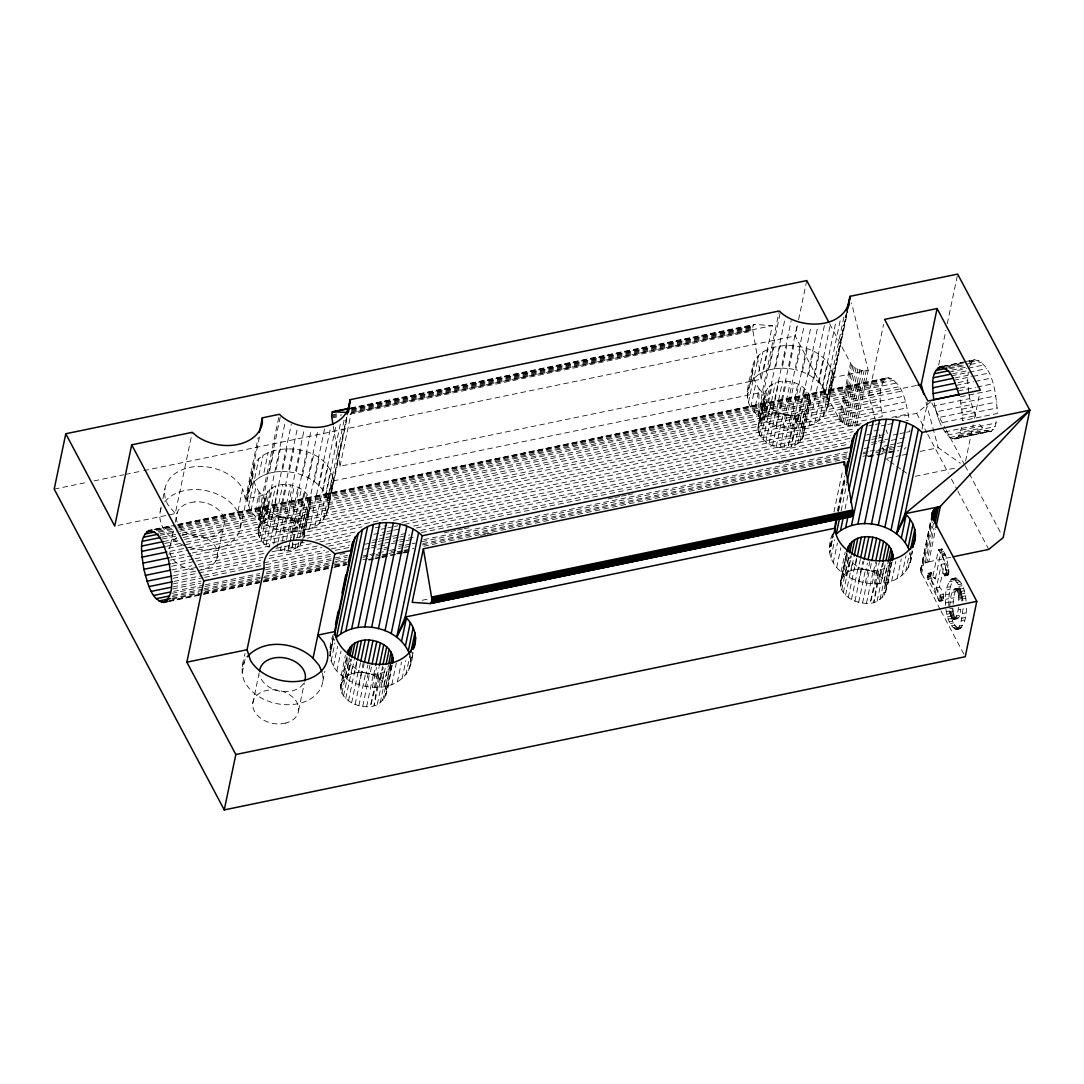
<?xml version="1.0" encoding="UTF-8"?>
<svg xmlns="http://www.w3.org/2000/svg" width="1084" height="1084" viewBox="0 0 1084 1084"><rect width="100%" height="100%" fill="white"/><g stroke="black" fill="none" stroke-linecap="round" stroke-linejoin="round"><path stroke-width="0.75" stroke-dasharray="5 3.75" d="M189.05 547.325A40.962 29.607 11.8 0 0 240.54 527.556L240.553 519.751L237.83 511.946L242.653 488.857A40.962 29.607 11.8 0 0 189.7 467.448A40.962 29.607 11.8 0 0 167.681 504.358L175.269 513.572L192.247 432.313M322.395 673.327A40.962 29.607 11.8 0 1 294.563 704.288A40.962 29.607 11.8 0 1 245.662 683.557C239.903 674.275 242.328 663.232 245.025 653.435M278.737 417.543L262.45 495.551L245.377 499.087L242.653 488.857M940.207 609.52L920.451 570.983L931.007 518.897M280.241 416.988L258.791 519.67L259.252 492.244C225.851 440.077 329.455 433.451 333.127 480.944C328.371 496.12 331.934 518.044 314.875 526.526C305.2 531.756 293.75 532.705 283.032 530.848C272.219 528.721 261.8 523.653 254.428 515.334C241.393 501.933 250.431 482.841 253.304 467.421M780.06 313.655L758.61 416.351L759.071 388.912C725.67 336.745 829.274 330.119 832.946 377.611C828.19 392.787 831.753 414.711 814.694 423.194C805.019 428.424 793.569 429.386 782.851 427.516C772.038 425.389 761.618 420.321 754.247 412.001C741.212 398.6 750.25 379.508 753.123 364.088M945.966 609.249C949.909 638.72 968.053 633.435 966.264 604.52M296.122 537.854L882.281 416.676C880.791 404.346 876.292 387.083 886.983 377.842C904.083 381.311 906.197 405.673 909.354 420.036L906.048 420.728M945.627 605.346C942.836 572.637 963.229 568.68 966.101 600.915L962.971 601.552C961.684 593.625 960.018 581.945 951.942 578.544M948.798 605.915C948.92 596.674 948.568 584.994 955.072 577.894M968.649 392.449L967.687 380.619L968.229 372.11M949.855 606.213C950.261 586.187 958.757 582.921 958.839 601.525L961.969 600.888C962.186 584.181 953.825 583.666 953.148 604.289M761.144 379.21L752.784 329.888L752.852 326.257L754.288 324.414L772.323 325.647L761.144 379.21L340.037 466.256L333.249 426.31M939.801 601.092L942.917 600.441L939.367 601.39L940.329 595.089L936.413 587.704L941.291 564.357L944.421 563.707C951.806 594.14 949.096 553.694 941.576 548.965L935.302 579.059L932.172 579.696L928.758 573.301L927.294 577.474L939.096 601.078C947.321 602.121 942.646 589.926 939.543 587.067L944.421 563.707M930.424 576.823L927.294 577.474L930.641 578.558L942.308 600.59L939.096 601.078L930.641 578.558L931.264 572.786L935.302 579.059L928.758 573.301L931.983 572.813L928.148 573.436L931.264 572.786M956.874 629.56C962.253 624.506 961.779 615.604 963.026 608.788L966.156 608.138M265.133 496.689C263.534 504.48 269.428 511.512 275.946 514.968L269.198 547.284C262.68 543.829 256.786 536.797 258.385 529.006L265.133 496.689C272.612 475.944 310.647 483.423 310.729 505.13L303.683 538.599M391.446 665.847C388.533 684.004 388.628 710.616 362.747 706.321C351.975 705.196 338.872 696.795 340.823 684.519L347.585 652.202M333.289 634.357C327.598 648.259 328.371 665.63 341.243 675.197C349.983 682.432 361.094 686.416 372.354 687.215C394.739 689.072 412.733 675.86 412.53 652.568M757.906 428.505L764.952 393.356C772.431 372.625 810.466 380.091 810.547 401.798L803.163 436.893C794.152 455.429 760.128 448.708 757.906 428.505L764.952 393.356M891.265 562.528C888.352 580.672 888.446 607.284 862.566 602.989C851.794 601.864 838.691 593.463 840.656 581.2L847.403 548.883M832.417 534.344C810.696 585.468 912.308 606.43 912.01 550.889M258.791 519.67L262.45 495.551L259.252 492.244L254.428 515.334M758.61 416.351L762.269 392.218L778.895 312.599M292.843 542.041L291.596 550.022L287.992 550.767L276.42 550.076L277.775 543.612M293.087 540.455L296.569 518.138C303.154 516.865 309.916 512.244 310.729 505.13M943.148 429.196L949.787 437.475L954.557 439.088L958.527 436.567L961.752 427.245M954.557 439.088L991.657 431.093L995.044 426.595L997.009 418.546M949.76 608.761L952.877 608.11L952.931 609.736L949.801 610.387C951.4 625.4 958.527 618.585 958.446 605.035M941.291 564.357C946.427 590.048 947.457 563.531 942.308 556.2L938.459 549.615L932.172 579.696M333.33 638.137L329.888 656.01L333.33 639.519M833.474 533.179L829.707 552.677L833.162 536.187M160.147 511.824L161.177 506.878M162.912 498.626L164.971 488.735M170.459 544.886L173.494 530.347M175.188 522.258L177.207 512.569M216.732 559.127L223.48 526.81M245.377 499.087L258.277 437.326M240.54 527.556L259.916 434.819M247.437 500.483L252.26 477.394M247.382 495.402L250.716 485.917L255.539 462.841M248.67 505.591L253.493 482.502M250.716 485.917L254.008 481.784L258.832 458.708M251.014 510.591L255.838 487.502M254.008 481.784L258.29 478.234L263.1 455.144M258.29 478.234L263.412 475.348L268.222 452.258M263.412 475.348L269.225 473.207L274.049 450.131M258.087 531.837L264.835 499.521M258.385 529.006L266.081 493.992M258.453 534.737L267.653 491.513M259.469 537.61L266.217 505.293M259.333 526.309L263.06 521.648L269.808 489.318M263.995 523.491L285.444 420.809M261.108 540.374L267.856 508.057M269.225 473.207L275.593 471.892L280.404 448.817M263.06 521.648L265.729 519.805L272.477 487.488M263.317 542.962L270.065 510.645M265.729 519.805L268.832 518.382L275.593 486.066M266.041 545.293L291.339 424.007M268.832 518.382L272.301 517.407L279.049 485.09M275.593 471.892L282.301 471.432L287.125 448.356M242.233 672.812L245.336 657.974M272.301 517.407L276.013 516.892L282.761 484.575M276.284 529.168L297.748 426.486M273.696 544.046L279.442 516.58L275.946 514.968M276.013 516.892L279.875 516.878L286.623 484.562M282.301 471.432L289.171 471.838L293.994 448.762M278.114 542L283.181 517.759L279.442 516.58M279.875 516.878L283.778 517.353L290.526 485.036M283.032 530.848L304.482 428.166M346.704 417.516L328.357 505.293C327.449 488.288 311.243 476.919 296 473.112L300.824 450.023M280.295 550.794L281.976 542.718M282.314 541.092L287.043 518.477L296.569 518.138L291.42 537.705M303.967 537.447C304.604 527.935 295.905 520.889 287.585 518.315L294.347 485.998M284.184 551.024L286.217 541.322M286.555 539.71L290.932 518.708M252.775 703.394L259.537 671.077M291.217 519.71L297.964 487.393M289.902 531.688L311.352 429.007M302.585 475.198L307.409 452.109M289.672 542.678L287.992 550.767L290.986 539.344M290.011 541.065L294.74 518.45M294.55 521.526L301.311 489.209M298.344 517.705L291.596 550.022L297.788 547.176L303.344 540.225M297.504 523.694L304.252 491.377M296.718 531.661L318.168 428.979M308.764 478.044L313.588 454.955M294.889 548.816L296.921 539.114M297.26 537.501L301.637 516.499M299.983 526.147L306.731 493.83M297.788 547.176L299.482 539.1M299.821 537.474L304.55 514.859M301.908 528.843L308.669 496.526M300.214 545.157L324.726 428.085M303.249 531.675L309.997 499.358M314.319 481.567L319.143 458.478M302.084 542.813L308.832 510.496M303.94 534.561L310.688 502.244M309.387 529.046L330.837 426.364M319.13 485.659L323.953 462.57M314.875 526.526L336.325 423.844M323.032 490.212L327.856 467.136M319.59 523.287L340.701 422.259M325.918 495.103L330.742 472.014M323.384 519.426L344.495 418.397M332.531 477.096L327.72 500.171L333.127 480.944L762.269 392.218L759.071 388.912L754.247 412.001M326.162 515.063L346.582 417.34M327.842 510.293L347.558 415.904M340.037 466.256L351.23 412.706L772.323 325.647M298.615 710.359L304.347 682.893M322.829 681.159L324.902 671.267M331.121 661.118L334.902 642.975M333.465 666.118L337.598 646.321M336.88 670.847L341.013 651.064M341.243 675.197L345.376 655.413M340.539 687.364L347.286 655.048M340.904 690.264L348.072 656.728M341.921 693.137L348.669 660.82L347.652 657.947M340.823 684.519L345.498 677.161L349.549 657.771M346.446 679.018L350.579 659.235M343.547 695.901L350.308 663.584L348.669 660.82M345.498 677.161L348.181 675.332L351.555 659.167M345.769 698.489L352.517 666.172L350.308 663.584M348.181 675.332L351.284 673.909L354.319 659.357M348.492 700.806L356.812 660.779M351.284 673.909L354.753 672.92L357.11 661.619M351.636 702.811L358.397 670.495L352.517 666.172M354.753 672.92L358.465 672.419L360.498 662.731M358.736 684.695L363.221 663.259M355.132 704.424L361.893 672.107L358.397 670.495M358.465 672.419L362.327 672.405L364.021 664.329M358.872 705.603L365.62 673.286L361.893 672.107M362.327 672.405L366.229 672.879L367.91 664.804M365.471 686.375L369.956 664.939M362.747 706.321L369.495 674.004C378.181 675.129 389.034 672.31 392.543 663.422M386.392 690.088C385.077 681.85 377.557 676.253 370.037 673.828L371.731 665.752M366.636 706.551L373.384 674.234M373.668 675.237L375.362 667.161M372.354 687.215L376.487 667.419M377.191 673.963L370.443 706.28L379.021 673.652L374.048 705.549L380.796 673.218M377.002 677.053L379.034 667.351M379.956 679.207L382.652 666.281M379.17 687.188L383.302 667.392M377.34 704.329L384.088 672.012M382.435 681.673L385.47 667.134M380.24 702.703L386.988 670.386M384.359 684.356L388.411 664.966M382.666 700.684L390.199 664.858M385.687 687.188L390.416 664.573M384.535 698.34L391.283 666.023M385.796 695.738L392.842 662.27M391.839 684.56L396.31 663.123M397.327 682.039L401.459 662.256M402.042 678.814L405.836 660.671M405.836 674.953L409.969 655.17M408.614 670.576L412.408 652.446M410.294 665.82L413.045 652.636M747.255 397.151L752.079 374.061M747.201 392.069L750.534 382.584L755.358 359.509M748.488 402.259L753.312 379.183M750.534 382.584L753.827 378.465L758.651 355.376M750.833 407.259L755.656 384.183M753.827 378.465L758.109 374.901L762.933 351.812M758.109 374.901L763.231 372.015L768.055 348.926M763.231 372.015L769.044 369.888L773.868 346.799M758.204 425.673L765.9 390.66M758.272 431.405L765.019 399.088L764.654 396.188M759.152 422.977L760.724 420.497L767.472 388.18M759.288 434.277L766.036 401.961L765.019 399.088M760.724 420.497L762.879 418.316L769.626 385.999M763.814 420.172L784.924 319.143M760.927 437.055L767.675 404.738L766.036 401.961M762.879 418.316L765.548 416.486L772.296 384.17M769.044 369.888L775.412 368.574L780.236 345.484M763.136 439.63L769.884 407.313L767.675 404.738M765.548 416.486L768.651 415.05L775.412 382.733M765.86 441.96L791.157 320.688M768.651 415.05L772.12 414.074L778.868 381.758M775.412 368.574L782.12 368.113L786.943 345.024M769.017 443.952L775.765 411.635L769.884 407.313M772.12 414.074L775.832 413.573L782.594 381.256M776.117 425.836L797.567 323.154M859.869 425.05C852.539 427.394 843.095 425.619 838.989 418.587L795.182 335.959L798.244 321.298M798.583 319.672L806.753 280.566M772.513 445.565L779.26 413.248L775.765 411.635M775.832 413.573L779.694 413.56L786.456 381.243M782.12 368.113L788.989 368.519L793.813 345.43M776.239 446.743L783 414.427L779.26 413.248M779.694 413.56L783.596 414.034L790.344 381.717M782.851 427.516L804.301 324.834M847.214 310.878L828.176 401.961C827.282 384.956 811.062 373.587 795.819 369.779L800.642 346.704M780.114 447.462L786.862 415.145C796.306 416.541 808.989 412.53 810.547 401.798M803.163 436.893C806.388 426.554 796.537 417.611 787.404 414.982L794.166 382.666M784.003 447.692L790.751 415.375M791.035 416.378L797.797 384.061M789.721 428.356L810.832 327.327M802.404 371.866L807.228 348.777M794.558 415.118L787.811 447.435L796.388 414.806L791.415 446.689L798.163 414.373M794.382 418.194L801.13 385.877M797.323 420.362L804.071 388.045M796.537 428.329L817.634 327.3M808.583 374.712L813.406 351.623M794.707 445.483L801.469 413.167M799.802 422.828L806.55 390.511M797.607 443.844L804.369 411.527M801.726 425.511L808.488 393.194M800.033 441.825L824.545 324.753M803.068 428.343L809.816 396.026M814.138 378.235L818.962 355.146M801.903 439.494L810.507 398.926M809.206 425.714L830.656 323.032M818.948 382.327L823.772 359.251M814.694 423.194L835.805 322.165M822.851 386.893L827.675 363.804M819.409 419.955L840.52 318.926M825.737 391.771L830.561 368.696M823.203 416.107L843.975 316.731M832.363 373.763L827.539 396.852L832.946 377.611L846.197 314.238M825.981 411.73L846.401 314.021M827.661 406.974L847.729 310.918M838.989 418.587L850.561 363.181L829.436 323.344M839.951 420.077L851.523 364.671L850.561 363.181M841.184 421.459L852.769 366.067L851.523 364.671M842.688 422.719L854.26 367.313L852.769 366.067M844.395 423.803L855.981 368.411L854.26 367.313M846.292 424.698L857.864 369.305L855.981 368.411M848.311 425.389L859.883 369.983L857.864 369.305M850.398 425.836L861.97 370.43L868.203 370.322L851.55 302.937M833.962 512.041L842.783 469.846M852.525 426.039L864.097 370.647M854.612 426.012L866.184 370.606L832.946 377.611M837.322 511.228L844.531 476.377M838.149 510.428L845.276 476.31M838.515 511.621L845.439 478.491M856.631 425.727L868.203 370.322M830.94 557.786L834.721 539.656M841.13 510.794L846.658 484.304M833.284 562.786L837.417 543.003M845.046 508.897L848.162 493.992M875.709 421.256L868.745 395.335L883.582 324.333M836.699 567.528L840.832 547.732M841.062 571.864L845.195 552.081M840.357 584.032L847.105 551.715M840.656 581.2L846.997 552.65M840.723 586.932L847.891 553.396M841.74 589.804L848.487 557.488L847.471 554.615M841.591 578.504L845.317 573.842L849.368 554.452M846.265 575.699L850.398 555.902M843.379 592.582L850.127 560.265L848.487 557.488M845.317 573.842L848 572L851.374 555.848M845.588 595.157L852.336 562.84L850.127 560.265M848 572L851.103 570.577L853.813 557.65M848.311 597.487L856.631 557.447M851.103 570.577L854.571 569.601L856.929 558.287M851.455 599.479L858.216 567.162L852.336 562.84M854.571 569.601L858.284 569.086L860.317 559.398M858.555 581.363L862.688 561.58M854.951 601.092L861.712 568.775L858.216 567.162M858.284 569.086L862.146 569.073L863.84 560.997M858.691 602.27L865.439 569.954L861.712 568.775M862.146 569.073L866.048 569.547L867.39 563.084M865.303 583.043L869.774 561.607M862.566 602.989L869.314 570.672C877.2 571.62 886.387 569.615 891.102 562.691L884.354 595.008M886.211 586.756C884.896 578.517 877.376 572.921 869.856 570.509L871.55 562.433M866.455 603.219L873.203 570.902M873.487 571.905L875.52 562.217M872.173 583.883L876.644 562.447M877.01 570.645L870.262 602.961L878.839 570.333L873.867 602.216L880.614 569.899M876.821 573.721L879.192 562.406M879.774 575.889L882.471 562.962M878.989 583.856L883.46 562.42M877.159 601.01L883.907 568.693M882.254 578.341L885.628 562.189M880.059 599.371L886.82 567.054M884.178 581.038L888.23 561.648M882.484 597.352L890.018 561.526M885.52 583.87L889.896 562.853M885.614 592.42L892.376 560.103M922.037 429.101L927.552 402.679M891.658 581.241L895.791 561.444M938.636 365.105L945.898 330.349M947.281 323.723L957.66 274.089M897.145 578.721L901.278 558.938M901.861 575.482L905.994 555.699M905.655 571.62L909.449 553.49M908.433 567.257L911.874 550.767M910.113 562.488L912.525 550.957M920.451 570.983L931.684 517.203M920.777 572.555L932.01 518.789M921.441 574.113L932.321 521.973M920.451 569.412L921.454 566.485L925.167 563.084L933.676 522.339M925.167 563.084L926.888 562.325L934.029 528.111M926.888 562.325L928.771 561.81L935.587 529.222M965.559 461.174L973.147 424.86M974.516 418.248L979.692 393.492M333.398 636.457L329.834 650.928L330.932 646.023L334.807 639.37M833.217 533.125L829.653 547.596L832.986 538.111M952.931 609.736C953.202 618.964 960.194 623.585 960.681 609.235L957.565 609.885M242.247 666.687L245.011 659.424M969.394 366.487L972.456 361.026L974.448 359.752C993.743 363.777 996.399 397.245 997.375 413.478L962.375 420.714L961.833 409.183L959.665 396.961L994.651 389.725M904.191 449.183L906.034 447.407M895.533 417.679L916.617 413.329L931.034 401.514M947.863 575.252L944.747 575.889L947.389 574.235L944.272 574.886M944.543 575.59L947.389 574.235M944.747 575.889L947.565 574.696M945.072 554.48L941.955 555.13L945.37 555.279L942.308 556.2L948.798 569.208L945.682 569.859M927.633 579.466L930.641 578.558M927.606 575.292L930.722 574.628M350.715 407.963L754.288 324.414M350.417 408.343L753.285 325.065M350.173 408.871L753.041 325.593M351.65 409.196L752.852 326.257M351.541 409.969L752.743 327.029M331.582 414.969L338.222 413.6M351.487 410.863L752.689 327.91M331.596 415.931L338.235 414.562M351.501 411.812L752.702 328.872M331.69 416.947L341.636 414.887M351.582 412.828L752.784 329.888M331.826 417.99L340.119 416.283M350.064 414.224L752.933 330.945M54.2 489.141L87.357 482.299M93.983 480.917L123.82 474.751M125.487 474.413L142.058 470.984M143.711 470.646L795.182 335.959M118.007 525.415L175.269 513.572M155.12 529.141L171.679 525.713M178.304 524.344L886.983 377.842M942.646 366.324L963.324 362.056M964.909 361.731L974.448 359.752M154.036 529.588L175.554 525.144M177.207 524.792L889.205 377.598M943.27 366.433L976.67 359.522M156.448 529.724L171.34 526.634M177.966 525.266L884.991 379.102M948.608 365.958L962.917 362.991M969.286 361.677L972.456 361.026M156.421 530.388L176.299 526.282M177.952 525.943L891.59 378.411M945.668 367.232L963.161 363.614M969.516 362.3L979.069 360.335M158.061 531.296L176.272 527.529M177.925 527.19L883.297 381.365M948.5 367.882L964.394 364.603M965.993 364.278L970.763 363.289M158.914 532.217L177.126 528.45M178.779 528.111L894.083 380.24M949.747 368.723L964.055 365.769M970.424 364.454L981.548 362.151M160.012 533.802L178.223 530.049M179.876 529.697L881.929 384.563M951.901 370.105L966.223 367.137M159.782 535.347L177.993 531.58M179.646 531.241L896.604 383.018M949.083 372.178L966.576 368.56M968.175 368.235L984.069 364.942M162.329 537.163L180.554 533.396M182.207 533.057L880.953 388.6M952.511 373.804L966.833 370.85M162.248 539.019L180.472 535.252M182.126 534.913L899.083 386.69M951.562 375.85L967.47 372.557M969.055 372.232L986.548 368.614M868.745 395.335L917.958 385.159M163.413 541.58L181.624 537.813M183.277 537.474L880.371 393.356M955.112 377.909L967.836 375.281M164.619 543.477L182.83 539.71M184.483 539.371L901.441 391.148M953.92 380.294L971.413 376.676M973.012 376.351L988.906 373.072M166.57 546.241L179.822 543.504M186.448 542.135L880.222 398.709M958.148 382.598L967.687 380.619M168.44 548.233L903.622 396.256M956.102 385.403L973.595 381.785M975.18 381.46L991.088 378.167M170.161 551.336L880.493 404.481M960.004 388.045L967.958 386.405M168.725 554.181L188.589 550.076M190.242 549.737L905.546 401.852M958.026 391.012L975.519 387.394M977.118 387.056L993.012 383.777M170.852 557.379L190.716 553.274M192.369 552.935L881.184 410.538M170.351 560.13L907.173 407.801M171.95 563.517L193.467 559.073M195.12 558.734L284.536 540.238M934.218 402.747L934.76 405.822L969.746 398.587L976.196 418.221M171.624 566.255L194.808 561.458M196.461 561.119L272.64 545.374M307.409 538.179L362.042 526.878M393.506 520.374L862.092 423.505M891.902 417.354L908.46 413.925M960.939 403.072L995.925 395.836M171.746 569.913L191.624 565.807M198.237 564.439L266.122 550.401M276.068 548.355L304.211 542.528M315.796 540.144L355.538 531.919M375.416 527.813L387.002 525.415M401.907 522.339L855.588 428.546M868.84 425.809L873.799 424.779M875.466 424.44L883.745 422.733M934.76 405.822L936.224 411.879L971.21 404.644M174.185 572.027L197.369 567.23M199.022 566.891L265.255 553.192M271.881 551.824L313.262 543.274M319.888 541.905L353.005 535.049M381.161 529.236L386.121 528.206M387.774 527.867L392.747 526.838M394.4 526.499L397.72 525.808M404.332 524.439L853.054 431.676M881.211 425.863L886.17 424.833M887.823 424.494L892.796 423.465M961.833 409.183L996.819 401.961M173.535 575.712L262.951 557.23M269.564 555.862L317.585 545.929M325.864 544.222L350.701 539.087M373.885 534.304L385.47 531.905M387.137 531.553L392.096 530.537M393.749 530.184L402.028 528.477M413.627 526.079L850.75 435.714M873.934 430.917L882.213 429.21M936.224 411.879L938.012 417.679L972.998 410.443M173.006 578.3L260.77 560.157M269.049 558.45L322.029 547.488M328.655 546.119L350.186 541.675M379.983 535.51L384.956 534.48M386.609 534.141L391.581 533.111M416.419 527.976L850.235 438.302M866.793 434.874L871.753 433.844M962.321 415.118L997.307 407.896M173.941 581.431L202.085 575.618M203.738 575.265L324.617 550.279M331.243 548.911L349.454 545.144M372.639 540.36L377.598 539.331M379.264 538.992L384.224 537.962M385.877 537.623L390.85 536.594M392.503 536.255L405.755 533.504M420.66 530.428L849.504 441.771M872.688 436.974L877.647 435.958M879.314 435.605L887.593 433.898L886.034 429.874M938.012 417.679L940.072 423.045L975.058 415.822M173.074 583.883L202.871 577.718M204.537 577.379L264.144 565.049M265.797 564.71L328.723 551.702M335.335 550.333L350.24 547.257M365.145 544.168L370.105 543.152M371.771 542.799L376.731 541.783M378.384 541.431L383.357 540.415M385.01 540.062L391.636 538.694M393.289 538.355L398.262 537.325M399.915 536.986L409.847 534.927M421.446 532.542L848.636 444.223M865.195 440.795L870.167 439.779M871.821 439.427L876.78 438.397M878.446 438.058L883.406 437.028M893.338 434.982L898.311 433.952M899.964 433.614L904.937 432.584M906.59 432.245L909.896 431.554L909.855 427.367M172.898 586.905L201.055 581.092M265.634 567.745L331.867 554.046M371.595 545.835L376.568 544.805M378.221 544.466L383.194 543.436M384.847 543.098L398.099 540.36M399.752 540.022L416.31 536.594M871.644 442.462L876.617 441.432M878.27 441.093L883.243 440.063M884.896 439.725L888.202 439.034M172.708 588.951L200.852 583.138M265.431 569.791L331.663 556.092M339.942 554.385L344.902 553.355M364.78 549.249L369.739 548.219M371.406 547.881L389.617 544.114M391.27 543.775L404.522 541.024M406.175 540.686L411.134 539.656M444.25 532.813L449.223 531.783M450.876 531.445L455.849 530.415M457.502 530.076L462.475 529.046M464.128 528.707L469.087 527.678M608.178 498.925L613.151 497.895M614.804 497.556L619.763 496.526M621.43 496.187L626.389 495.158M628.043 494.819L633.015 493.789M778.732 463.667L783.691 462.638M785.344 462.299L790.317 461.269M871.455 444.508L889.666 440.741M891.319 440.389L904.571 437.651M173.67 591.336L203.48 585.17M205.133 584.832L259.781 573.531M266.393 572.162L347.53 555.387M377.34 549.222L382.3 548.206M383.966 547.854L388.926 546.824M398.858 544.778L403.831 543.748M423.695 539.642L847.58 452.014M864.138 448.586L870.764 447.218M944.774 431.92L979.76 424.684L984.773 430.24L989.543 431.852M171.922 593.368L203.385 586.864M205.039 586.525L259.686 575.225M266.298 573.856L334.197 559.818M335.85 559.479L347.436 557.081M383.872 549.547L388.831 548.531M398.763 546.471L403.736 545.442M405.389 545.103L410.362 544.073M412.015 543.734L415.321 543.043M421.947 541.675L847.485 453.708M883.921 446.174L888.88 445.145M890.533 444.806L895.506 443.776M897.159 443.437L903.785 442.069M961.237 430.199L996.223 422.963M172.871 595.251L202.667 589.1M204.334 588.747L333.479 562.054M335.132 561.715L346.731 559.317M363.289 555.889L368.248 554.859M369.915 554.52L388.126 550.753M389.779 550.415L403.031 547.677M404.684 547.339L409.644 546.309M422.896 543.572L846.78 455.944M863.338 452.516L868.298 451.486M869.964 451.147L893.135 446.351M947.281 435.158L982.267 427.936M172.397 596.647L202.207 590.495M203.86 590.143L261.813 578.165M263.466 577.826L346.257 560.713M362.815 557.284L374.414 554.886M376.067 554.547L381.04 553.518M390.972 551.471L395.931 550.442M422.421 544.967L846.306 457.34M862.864 453.911L869.49 452.543M876.116 451.174L881.089 450.145M882.742 449.806L887.701 448.776M889.368 448.437L895.98 447.069M897.647 446.73L902.606 445.7M960.058 433.817L995.044 426.595M172.071 598.26L198.562 592.785M205.188 591.403L258.168 580.455M264.794 579.086L332.68 565.049M334.346 564.71L347.585 561.973M375.742 556.146L380.701 555.13M382.354 554.778L387.327 553.761M388.98 553.409L395.606 552.041M397.259 551.702L402.232 550.672M403.885 550.333L413.817 548.274M423.749 546.228L847.634 458.6M875.791 452.773L880.75 451.743M882.403 451.405L887.376 450.375M889.029 450.036L892.349 449.359M949.787 437.475L984.773 430.24M172.519 599.046L202.329 592.894M203.982 592.542L261.935 580.563M263.588 580.225L333.14 565.848M334.793 565.509L346.379 563.111M362.937 559.683L372.869 557.637M382.815 555.577L387.774 554.547M397.706 552.501L402.679 551.471M404.332 551.133L409.305 550.103M480.497 535.388L485.469 534.358M487.123 534.019L492.095 532.989M862.986 456.31L872.918 454.25M958.527 436.567L993.513 429.332M169.551 600.604L262.274 581.431M263.94 581.092L328.506 567.745M335.132 566.376L346.731 563.978M368.248 559.52L373.221 558.504M374.874 558.152L379.847 557.135M381.5 556.783L394.739 554.046M396.405 553.707L401.365 552.677M403.018 552.339L406.337 551.648M868.298 456.147L879.896 453.749M881.549 453.41L886.509 452.38M888.175 452.042L894.788 450.673M952.24 438.803L987.226 431.567M169.023 601.159L202.125 594.317M203.792 593.978L261.745 582M263.398 581.647L332.937 567.271M334.59 566.932L346.189 564.534M382.611 557.013L387.584 555.984M397.516 553.924L402.489 552.894M404.142 552.555L409.102 551.526M867.756 456.716L872.728 455.687M889.286 452.258L894.259 451.242M956.671 438.329L991.657 431.093M168.562 601.579L201.678 594.723M203.331 594.384L332.476 567.691M334.143 567.338L347.381 564.601M368.912 560.157L373.872 559.127M375.538 558.788L380.498 557.759M382.151 557.42L402.028 553.314M403.682 552.962L411.961 551.255M868.961 456.784L887.173 453.017M888.826 452.678L898.758 450.619M887.362 458.207L900.479 455.497M902.118 455.158L907.037 454.142M920.153 451.418L938.202 447.692L960.356 463.22M915.316 476.296L954.679 468.166M422.137 600.279L428.763 598.91M938.459 549.615L942.104 548.965M939.462 550.36L942.592 549.723M940.546 552.325L943.663 551.675M941.413 554.005L944.543 553.355M928.771 561.81L951.467 557.108M927.999 573.788L931.115 573.151M945.858 570.672L948.988 570.035M945.898 572.501L949.028 571.864M927.362 576.729L930.479 576.092M943.961 573.924L947.077 573.273M945.654 573.829L948.785 573.179M945.397 574.954L948.514 574.303M945.194 575.604L948.31 574.967M951.169 578.924L955.898 577.867M953.608 578.842L956.738 578.192M950.221 579.954L953.337 579.303M954.652 579.628L957.768 578.978M949.191 581.905L952.321 581.254M955.627 580.726L958.757 580.076M956.779 582.379L959.896 581.729M936.413 587.704L939.543 587.067M958.107 584.71L961.237 584.059M947.538 587.257L950.668 586.62M958.934 586.363L962.064 585.712M946.942 589.94L950.058 589.289M954.272 588.964L958.12 588.084M955.343 588.829L958.459 588.178M953.866 589.439L958.771 588.395M956.047 589.466L959.177 588.815M953.446 590.157L956.562 589.52M960.139 589.113L963.269 588.463M956.467 590.035L959.584 589.384M957.036 591.01L960.153 590.36M952.619 592.27L955.736 591.634M940.329 595.089L943.459 594.438M957.484 591.945L960.614 591.295M960.993 591.471L964.11 590.821M946.115 594.642L949.245 593.991M957.863 592.853L960.98 592.203M940.655 596.986L943.771 596.349M958.148 593.707L961.278 593.056M940.587 597.84L943.717 597.203M958.378 594.52L961.508 593.883M961.711 593.978L964.841 593.327M958.568 595.387L961.698 594.75M940.329 599.317L943.459 598.666M958.717 596.349L961.847 595.712M939.964 600.685L943.094 600.048M945.627 599.33L948.757 598.68M951.102 598.327L954.232 597.677M962.28 596.512L965.41 595.861M958.866 597.785L961.996 597.135M958.92 599.167L962.036 598.517M962.687 598.937L965.817 598.3M945.519 602.907L948.649 602.257M950.343 602.365L953.459 601.728M946.373 611.661L949.503 611.024C951.454 617.121 952.999 627.08 959.99 628.923M949.909 611.539L953.039 610.888M950.072 612.568L953.188 611.932M946.955 614.208L953.392 612.88M950.505 614.411L953.622 613.761M950.831 615.4L953.961 614.75M962.538 613.558L965.668 612.907M947.673 616.715L950.804 616.064M951.183 616.254L954.313 615.604M956.02 616.051L959.15 615.4M951.657 617.202L954.774 616.566M952.091 617.988L955.221 617.338M948.527 619.059L951.644 618.422M952.592 618.679L958.283 617.555M953.012 619.14L956.129 618.49M953.337 619.384L957.849 618.246M953.635 619.492L957.457 618.652M961.725 618.246L964.855 617.595M949.733 621.809L952.85 621.173M961.169 620.78L964.286 620.129M950.56 623.476L953.69 622.826M951.915 625.834L955.045 625.183M959.57 626.01L962.7 625.36M953.148 627.582L956.278 626.945M954.164 628.679L957.28 628.029M958.527 628.056L961.657 627.419M955.099 629.357L958.229 628.706M957.619 629.113L960.749 628.463M955.993 629.641L959.123 628.991M181.895 535.361L187.735 534.222A24.309 17.574 11.8 0 1 216.719 549.385A24.309 17.574 11.8 0 1 200.96 569.628M942.186 555.74L945.37 555.279M788.989 368.519L795.819 369.779M783 414.427L786.862 415.145M865.439 569.954L869.314 570.672M289.171 471.838L296 473.112M283.181 517.759L287.043 518.477M365.62 673.286L369.495 674.004M859.883 369.983L861.97 370.43M783.596 414.034L787.404 414.982M866.048 569.547L869.856 570.509M283.778 517.353L287.585 518.315M366.229 672.879L370.037 673.828M885.723 458.546L888.487 460.483M889.869 461.459L895.411 465.334M896.793 466.31L900.953 469.209M902.335 470.185L906.495 473.098M931.834 403.004L945.302 428.424M946.102 429.914L964.34 464.318M965.126 465.808L1001.589 534.602M916.617 413.329L926.915 432.76M927.714 434.264L948.324 473.139M951.495 479.128L957.05 489.589M957.836 491.079L988.757 549.412M940.993 610.997L965.234 656.728M940.072 423.045L941.21 425.443M926.021 402.313L938.202 447.692M879.192 434.223L880.059 437.475M882.674 447.191L883.541 450.443M968.933 393.98L969.746 398.587M909.991 552.366L910.628 557.488M410.159 655.698L410.809 660.82M193.209 569.723A24.309 17.574 11.8 0 1 171.218 556.363A24.309 17.574 11.8 0 1 176.855 537.623M184.768 545.794A40.962 29.607 11.8 0 1 175.608 540.984L168.142 534.724L162.857 527.447A40.962 29.607 11.8 0 1 161.489 507.353M164.741 501.906A40.962 29.607 11.8 0 1 202.532 490.036A40.962 29.607 11.8 0 1 237.83 511.946M303.398 683.557A23.211 16.775 11.8 0 1 292.436 690.793L286.745 691.633A23.211 16.775 11.8 0 1 259.875 675.522M194.483 501.906L188.643 503.044A24.309 17.574 11.8 0 0 186.231 532.691A24.309 17.574 11.8 0 0 223.968 525.361A24.309 17.574 11.8 0 0 194.483 501.906M285.688 723.109L279.984 723.949A23.211 16.775 11.8 0 1 253.426 700.535A23.211 16.775 11.8 0 1 290.227 695.169A23.211 16.775 11.8 0 1 285.688 723.109"/><path stroke-width="1.5" d="M953.093 556.783L988.757 549.412L1003.174 537.596L1029.8 410.172L957.66 274.089L849.924 296.352C847.864 330.119 798.596 330.62 779.233 310.972L350.105 399.684C348.045 433.437 298.777 433.952 279.415 414.291L262.342 417.828L262.342 423.221A40.962 29.607 11.8 0 1 197.41 436.649L192.247 432.313L131.706 444.833L114.728 526.092L65.772 433.749L806.753 280.566L828.664 321.88M351.568 550.374L334.59 631.633L317.869 635.088L324.048 642.473L327.219 650.237A40.962 29.607 11.8 0 1 299.387 681.199A40.962 29.607 11.8 0 1 250.485 660.468L247.057 649.736L264.035 568.477L264.049 562.352A40.962 29.607 11.8 0 1 328.98 548.924L334.834 553.843L351.568 550.374C353.628 516.634 402.896 516.106 422.245 535.767L851.387 447.055C853.447 413.302 902.715 412.774 922.064 432.435L1029.8 410.172L940.356 506.404L935.926 527.583M166.909 601.918C150.893 603.978 147.465 580.753 143.793 569.344C142.587 557.298 136.367 534.561 151.814 529.819M959.11 394.427L933.663 399.684C933.161 389.224 929.002 369.712 942.646 366.324M430.226 603.585L431.662 601.742L431.73 598.097L423.37 548.789L844.477 461.73L852.823 511.038L851.699 516.472L430.226 603.585L412.191 602.338L423.37 548.789M414.074 647.69C417.909 636.714 413.952 624.492 405.281 617.026L422.245 535.767M847.105 551.715C850.466 526.282 898.189 535.794 892.322 560.55M913.893 544.358C917.728 533.396 913.771 521.16 905.099 513.694L922.064 432.435M65.772 433.749L54.2 489.141L224.252 809.911L965.234 656.728L976.806 601.335L933.012 518.708C929.76 513.315 934.706 507.027 940.356 506.404M224.252 809.911L235.824 754.518L186.868 662.175L203.846 580.916L131.706 444.833M259.293 432.448L262.342 417.828M347.056 414.305L350.105 399.684M347.734 412.543L350.159 400.958M348.249 412.584L349.631 405.958M321.867 672.026L319.238 665.562L313.046 658.178L334.834 553.843M335.43 624.492L338.194 611.24M342.002 593.029L345.81 574.805M348.574 561.553L349.902 554.872M350.647 551.62L352.734 541.688M334.55 634.817L354.956 537.108M358.262 532.976L336.46 637.311C358.099 617.934 399.481 626.837 409.711 654.438M340.728 633.747L362.53 529.412M345.85 630.861L367.652 526.526M351.677 628.734L373.479 524.399M347.517 654.357C351.595 629.79 397.747 639.316 392.543 663.422M348.411 655.115L350.105 647.04M349.888 656.159L352.259 644.844M358.032 627.419L379.834 523.084M351.893 657.554L354.929 643.015M354.658 657.744L358.032 641.592M357.449 659.993L361.5 640.603M364.752 626.958L386.541 522.623M360.823 661.104L365.213 640.102M364.359 662.717L369.075 640.088M371.622 627.365L393.411 523.03M368.248 663.191L372.977 640.563M378.452 628.639L400.24 524.29M372.069 664.14L376.785 641.511M375.701 665.535L380.416 642.92M385.037 630.712L406.839 526.377M379.373 665.739L383.763 644.723M382.991 664.668L386.703 646.891M391.202 633.557L413.004 529.222M386.148 663.896L389.183 649.357M388.749 663.354L391.107 652.04M390.416 664.573L392.449 654.871M401.581 641.186L406.405 618.097L396.771 637.08L418.573 532.745M392.123 662.622L393.14 657.771M405.484 645.739L410.308 622.663M408.37 650.63L413.194 627.541M410.85 652.405L414.982 632.622M413.221 649.275L415.633 637.731M846.875 310.986L849.924 296.352M847.553 309.211L849.978 297.626M848.758 305.945L849.449 302.626M843.799 464.982L844.477 461.73M845.981 469.819L847.702 461.54M850.466 448.288L852.552 438.356M914.937 539.412C902.566 578.382 824.111 560.103 836.441 518.558M845.954 473.058L851.387 447.055M834.016 533.152L837.133 518.233M846.13 475.185L854.775 433.776M839.395 519.073L836.279 533.978C857.634 514.886 897.918 523.26 909.083 549.832M847.01 482.637L858.081 429.643M840.561 530.428L843.325 517.176M848.853 490.673L862.349 426.08M845.683 527.542L848.094 515.943M850.872 502.691L867.471 423.194M851.496 525.401L873.298 421.066M847.336 551.038L848.352 546.187M848.23 551.783L849.924 543.707M849.707 552.826L852.078 541.526M857.864 524.087L879.652 419.752M851.712 554.236L854.748 539.683M854.151 556.038L857.864 538.26M857.268 556.675L861.319 537.285M864.571 523.626L886.36 419.291M860.655 557.786L865.032 536.77M864.178 559.385L868.894 536.756M871.441 524.046L893.23 419.698M868.067 559.859L872.796 537.23M878.27 525.306L900.059 420.971M871.888 560.807L876.617 538.192M875.858 560.591L880.235 539.588M884.856 527.393L906.658 423.045M879.531 560.794L883.582 541.404M882.81 561.349L886.522 543.572M923.839 394.21L921.237 384.481L937.091 308.534L884.612 319.387L927.904 401.039L980.383 390.186L937.091 308.534M891.034 530.239L912.823 425.89M885.967 560.577L889.002 546.024M888.23 561.648L890.94 548.721M890.235 561.241L892.268 551.553M901.4 537.854L906.224 514.778L896.59 533.762L918.392 429.413M891.942 559.29L892.959 554.439M905.303 542.42L910.126 519.331M908.189 547.298L913.013 524.209M910.668 549.073L914.801 529.29M912.565 547.461L913.256 544.168M912.701 547.596L915.452 534.398M931.684 515.767L932.362 512.502M931.657 517.596L933.026 511.079M932.294 517.922L933.988 509.778M932.863 520.049L935.235 508.64M934.015 520.713L936.739 507.678M935.058 523.22L938.459 506.933L905.099 513.694L896.59 533.762M892.376 560.103L892.999 557.325M347.585 652.202L348.533 649.506M415.104 642.744C402.096 677.988 339.915 667.148 334.59 631.633M396.771 637.08L405.281 617.026L834.409 528.301M347.95 412.476L332.476 411.744L331.596 415.931L332.964 424.657M247.22 656.809C263.737 638.11 295.959 642.04 313.046 658.178M905.099 513.694L1029.8 410.172M163.589 602.596C176.597 593.991 170.473 573.477 168.697 560.469C165.012 549.954 161.963 531.634 148.494 530.51M332.476 411.744L349.062 408.316M332.178 412.11L348.763 408.695M146.503 531.77L151.475 530.74M937.47 368.262L943.839 366.934M144.809 534.033L154.741 531.987M935.777 370.525L946.901 368.221M143.454 537.23L158.345 534.155M934.408 373.709L948.73 370.755M142.465 541.268L160.676 537.501M933.432 377.747L950.925 374.129M917.958 385.159L921.237 384.481M141.896 546.024L163.413 541.58M932.85 382.517L953.527 378.235M141.733 551.377L164.917 546.58M932.701 387.855L954.963 383.248M142.004 557.149L166.841 552.013M932.972 393.641L958.419 388.37M142.709 563.206L169.199 557.718M143.793 569.344L170.283 563.856M145.256 575.401L170.093 570.265M147.045 581.2L171.882 576.065M149.104 586.566L172.288 581.769M151.381 591.363L171.245 587.257M203.846 580.916L264.035 568.477M153.806 595.441L170.364 592.013M156.313 598.68L169.565 595.943M158.82 600.997L170.418 598.598M161.272 602.311L167.898 600.942M431.581 597.054L852.688 509.995M431.73 598.097L852.823 511.038M431.811 599.113L852.918 512.054M431.825 600.075L852.932 513.017M431.771 600.956L852.878 513.897M431.662 601.742L852.756 514.683M431.473 602.406L852.566 515.347M431.229 602.934L852.336 515.876M430.944 603.3L852.038 516.255M186.868 662.175L247.057 649.736M235.824 754.518L976.806 601.335M939.462 366.988C952.429 367.896 955.654 385.348 959.245 395.47M259.537 671.077A23.211 16.775 11.8 0 1 286.135 658.191A23.211 16.775 11.8 0 1 304.712 680.901"/></g></svg>
